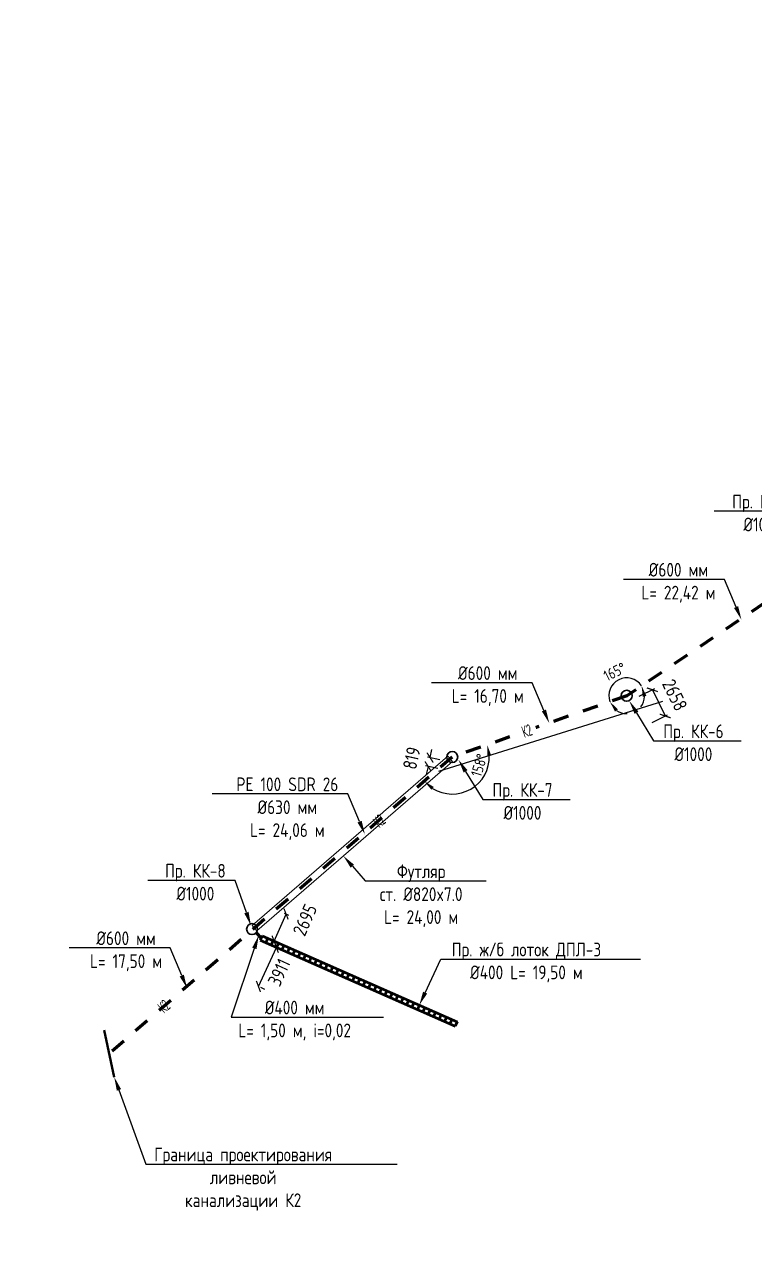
# Model space of a CAD drawing. Header units: millimetres. Extents: x 39361852 to 44659708, y 23030680 to 23754735.
# Drawn here: x 41828250 to 41894638, y 23496633 to 23608832 of the extents above; entities that cross this region are included whole.
import ezdxf
from ezdxf import colors
from ezdxf.entities.mleader import LeaderData, LeaderLine
from ezdxf.math import Vec2, Vec3

# ---------------------------------------------------------------- set-up
doc = ezdxf.new("R2010")
doc.units = ezdxf.units.MM
doc.linetypes.add('Штриховая', pattern=[2822.222233, 1411.111116, -1411.111116])
for name, color, linetype, lineweight in [('ВК_Текст', 7, 'Continuous', 25), ('Колодца К2', 30, 'Continuous', 30), ('Лотки К2', 30, 'Continuous', 30), ('Труба К2', 7, 'Continuous', 60)]:
    doc.layers.add(name, color=color, linetype=linetype, lineweight=lineweight)
doc.layers.add('Выноски', color=7, linetype='Continuous')
doc.styles.add('GOST 2.304', font='GOST_0.TTF')
doc.styles.add('GOST_100', font='cs_gost2304.shx', dxfattribs={"width": 0.7, "height": 300})
doc.styles.get("Standard").update_dxf_attribs({"font": 'arial.ttf'})
doc.dimstyles.new('ISO-25', dxfattribs={"dimtxt": 2.5, "dimasz": 2.5, "dimexe": 1.25, "dimexo": 0.625, "dimtad": 1, "dimtxsty": 'Standard', "dimcen": 2.5, "dimadec": 0, "dimazin": 0, "dimtfac": 1, "dimtmove": 0, "dimatfit": 3, "dimfxl": 1, "dimarcsym": 0})
doc.dimstyles.new('STANDARD$0', dxfattribs={"dimscale": 100, "dimtxt": 2.5, "dimasz": 1, "dimexe": 0.5, "dimexo": 2, "dimgap": 1, "dimtad": 1, "dimdec": 0, "dimzin": 0, "dimdsep": 46, "dimtxsty": 'Standard', "dimblk1": 'OBLIQUE', "dimblk2": 'OBLIQUE', "dimsah": 1, "dimcen": 2, "dimadec": 0, "dimazin": 0, "dimtfac": 1, "dimtdec": 4, "dimtofl": 0, "dimtmove": 2, "dimatfit": 3, "dimldrblk": 'OBLIQUE', "dimfxl": 1, "dimtolj": 1, "dimtzin": 0, "dimarcsym": 0})

# ---------------------------------------------------------------- blocks, each defined once
blk = doc.blocks.new('*U5')
at = {"color": 255}
blk.add_wipeout([(-200, 125), (200, 125), (200, -125), (-200, -125)], dxfattribs=at)
at = {"layer": 'ВК_Текст', "insert": (0, 0), "char_height": 250, "attachment_point": 5, "style": 'GOST_100'}
blk.add_mtext('К2', dxfattribs=at)
blk = doc.blocks.new('_ArchTick')
at = {"color": 0, "linetype": 'ByBlock', "const_width": 0.15}
blk.add_lwpolyline([(-0.5, -0.5), (0.5, 0.5)], dxfattribs=at)
blk = doc.blocks.new('*D26')
at = {"color": 0, "lineweight": -2, "transparency": 16777216}
for p, q in [((41884165, 23547712), (41885584, 23548405)), ((41885360, 23548295), (41886527, 23545907)), ((41885332, 23545323), (41886751, 23546017))]:
    blk.add_line(p, q, dxfattribs=at)
at = {"color": 0, "lineweight": -2, "transparency": 16777216, "xscale": 750.0000000000001, "yscale": 750.0000000000001, "zscale": 750.0000000000001}
for p, rotation in [((41885360, 23548295), 116.0401737106404), ((41886527, 23545907), 296.0401737106404)]:
    blk.add_blockref('_ArchTick', p, dxfattribs=dict(at, rotation=rotation))
at = {"color": 0, "transparency": 16777216, "insert": (41887404, 23547815), "char_height": 1250, "attachment_point": 5, "rotation": 296.04017, "style": 'GOST 2.304'}
blk.add_mtext('\\A1;2658', dxfattribs=at)
blk = doc.blocks.new('_Oblique')
at = {"color": 0, "linetype": 'ByBlock', "lineweight": -2}
blk.add_line((-0.5, -0.5), (0.5, 0.5), dxfattribs=at)
blk = doc.blocks.new('*D27')
at = {"color": 0, "lineweight": -2, "transparency": 16777216}
for p, q in [((41865137, 23542118), (41865302, 23542850)), ((41866025, 23541918), (41864893, 23542173)), ((41865845, 23541119), (41864713, 23541373)), ((41864957, 23541318), (41864793, 23540587))]:
    blk.add_line(p, q, dxfattribs=at)
at = {"color": 0, "lineweight": -2, "transparency": 16777216, "xscale": 750.0000000000001, "yscale": 750.0000000000001, "zscale": 750.0000000000001}
for p, rotation in [((41864957, 23541318), 77.31042047188828), ((41865137, 23542118), 257.3104204718883)]:
    blk.add_blockref('_ArchTick', p, dxfattribs=dict(at, rotation=rotation))
at = {"color": 0, "transparency": 16777216, "insert": (41863461, 23542075), "char_height": 1250, "attachment_point": 5, "rotation": 77.31042, "style": 'GOST 2.304'}
blk.add_mtext('\\A1;819', dxfattribs=at)
blk = doc.blocks.new('*D34')
at = {"color": 0, "lineweight": -2, "transparency": 16777216}
for p, q in [((41849518, 23521293), (41851153, 23524846)), ((41851738, 23524577), (41851380, 23524741)), ((41850102, 23521024), (41849745, 23521188))]:
    blk.add_line(p, q, dxfattribs=at)
at = {"color": 0, "lineweight": -2, "transparency": 16777216, "xscale": 750.0000000000001, "yscale": 750.0000000000001, "zscale": 750.0000000000001}
for p, rotation in [((41851153, 23524846), 65.28677353048866), ((41849518, 23521293), 245.2867735304886)]:
    blk.add_blockref('_ArchTick', p, dxfattribs=dict(at, rotation=rotation))
at = {"color": 0, "transparency": 16777216, "insert": (41851401, 23522570), "char_height": 1250, "attachment_point": 5, "rotation": 65.28677, "style": 'GOST 2.304'}
blk.add_mtext('\\A1;3911', dxfattribs=at)
blk = doc.blocks.new('*D35')
at = {"color": 0, "lineweight": -2, "transparency": 16777216}
for p, q in [((41850947, 23525417), (41852034, 23527882)), ((41851865, 23527957), (41852263, 23527781)), ((41850778, 23525491), (41851176, 23525316))]:
    blk.add_line(p, q, dxfattribs=at)
at = {"color": 0, "lineweight": -2, "transparency": 16777216, "xscale": 750.0000000000001, "yscale": 750.0000000000001, "zscale": 750.0000000000001}
for p, rotation in [((41852034, 23527882), 66.20154500453683), ((41850947, 23525417), 246.2015450045368)]:
    blk.add_blockref('_ArchTick', p, dxfattribs=dict(at, rotation=rotation))
at = {"color": 0, "transparency": 16777216, "insert": (41853745, 23527345), "char_height": 1250, "attachment_point": 5, "rotation": 66.20155, "style": 'GOST 2.304'}
blk.add_mtext('\\A1;2695', dxfattribs=at)
blk = doc.blocks.new('*D41')
at = {"color": 0, "lineweight": -2, "transparency": 16777216}
blk.add_arc((41923628, 23575117), 3046, 232.88063, 8.60147, dxfattribs=at)
at = {"color": 0, "transparency": 16777216}
for points in [[(41926481, 23575521), (41926798, 23575624), (41926330, 23576523)], [(41921669, 23572574), (41921911, 23572803), (41921102, 23573414)]]:
    blk.add_solid(points, dxfattribs=at)
at = {"color": 0, "transparency": 16777216, "insert": (41922898, 23573006), "char_height": 1000, "attachment_point": 5, "rotation": 340.91739, "style": 'GOST 2.304'}
blk.add_mtext('174°', dxfattribs=at)
blk = doc.blocks.new('*D42')
at = {"color": 0, "lineweight": -2, "transparency": 16777216}
for start, end in [(33.98532, 199.34525), (322.40639, 358.19585), (235.13471, 270.92417)]:
    blk.add_arc((41883027, 23547747), 1627, start, end, dxfattribs=at)
at = {"color": 0, "transparency": 16777216}
for points in [[(41884494, 23547649), (41884814, 23547742), (41884377, 23548656)], [(41881964, 23546311), (41882230, 23546512), (41881492, 23547208)]]:
    blk.add_solid(points, dxfattribs=at)
at = {"color": 0, "transparency": 16777216, "insert": (41881932, 23549928), "char_height": 1000, "attachment_point": 5, "rotation": 26.66528, "style": 'GOST 2.304'}
blk.add_mtext('165°', dxfattribs=at)
blk = doc.blocks.new('*D43')
at = {"color": 0, "lineweight": -2, "transparency": 16777216}
blk.add_arc((41867155, 23542174), 3370, 237.92852, 2.28035, dxfattribs=at)
at = {"color": 0, "transparency": 16777216}
for points in [[(41870358, 23542277), (41870686, 23542339), (41870334, 23543290)], [(41865257, 23539192), (41865474, 23539445), (41864606, 23539969)]]:
    blk.add_solid(points, dxfattribs=at)
at = {"color": 0, "transparency": 16777216, "insert": (41869598, 23541422), "char_height": 1000, "attachment_point": 5, "rotation": 72.89381, "style": 'GOST 2.304'}
blk.add_mtext('158°', dxfattribs=at)

msp = doc.modelspace()

# ---------------------------------------------------------------- linework, layer by layer
at = {"color": 6, "lineweight": 20}
for p, q in [((41866762.4146, 23542255.6922), (41867178.8369, 23541774.344)), ((41848944.4749, 23526841.0978), (41849360.8972, 23526359.7496))]:
    msp.add_line(p, q, dxfattribs=at)
at = {"color": 240, "lineweight": 40, "true_color": 0xed1f24}
msp.add_line((41835495.8775, 23517306.351), (41836399.7074, 23513046.2568), dxfattribs=at)
at = {"layer": 'Колодца К2'}
for centre in [(41883027.3208, 23547746.7496), (41867154.5004, 23542174.091), (41848940.3163, 23526505.7956, -193893)]:
    msp.add_circle(centre, 500, dxfattribs=at)
at = {"layer": 'Лотки К2', "lineweight": 50}
for p, q in [((41849862.9225, 23525894.6404, 1063976.8743), (41849688.0397, 23525498.0989, 842433.1436)), ((41849688.0397, 23525498.0989, 842433.1436), (41867431.7715, 23517672.7523, -105386.8878)), ((41849862.9225, 23525894.6404, 1063976.8743), (41867606.6544, 23518069.2937, 116156.8429)), ((41850355.804, 23525677.2696, 1037648.5401), (41850180.9211, 23525280.7282, 816104.8093)), ((41850848.6854, 23525459.8989, 1011320.2059), (41850673.8025, 23525063.3575, 789776.4752)), ((41851341.5668, 23525242.5282, 984991.8717), (41851166.684, 23524845.9867, 763448.141)), ((41851834.4483, 23525025.1574, 958663.5375), (41851659.5654, 23524628.616, 737119.8068)), ((41852327.3297, 23524807.7867, 932335.2032), (41852152.4469, 23524411.2452, 710791.4725)), ((41852820.2112, 23524590.4159, 906006.8691), (41852645.3283, 23524193.8745, 684463.1384)), ((41853313.0926, 23524373.0452, 879678.5349), (41853138.2098, 23523976.5037, 658134.8042)), ((41853805.974, 23524155.6745, 853350.2007), (41853631.0912, 23523759.133, 631806.47)), ((41854298.8555, 23523938.3037, 827021.8665), (41854123.9726, 23523541.7623, 605478.1358)), ((41854791.7369, 23523720.933, 800693.5323), (41854616.8541, 23523324.3915, 579149.8016)), ((41855284.6184, 23523503.5622, 774365.1981), (41855109.7355, 23523107.0208, 552821.4674)), ((41855777.4998, 23523286.1915, 748036.8639), (41855602.617, 23522889.65, 526493.1332)), ((41856270.3812, 23523068.8208, 721708.5297), (41856095.4984, 23522672.2793, 500164.799)), ((41856763.2627, 23522851.45, 695380.1955), (41856588.3798, 23522454.9086, 473836.4648)), ((41857256.1441, 23522634.0793, 669051.8613), (41857081.2613, 23522237.5378, 447508.1305)), ((41857749.0256, 23522416.7085, 642723.527), (41857574.1427, 23522020.1671, 421179.7963)), ((41858241.907, 23522199.3378, 616395.1928), (41858067.0242, 23521802.7963, 394851.4621)), ((41858734.7885, 23521981.967, 590066.8586), (41858559.9056, 23521585.4256, 368523.1279)), ((41859227.6699, 23521764.5963, 563738.5244), (41859052.787, 23521368.0549, 342194.7937)), ((41859720.5513, 23521547.2256, 537410.1902), (41859545.6685, 23521150.6841, 315866.4595)), ((41860213.4328, 23521329.8548, 511081.856), (41860038.5499, 23520933.3134, 289538.1253)), ((41860706.3142, 23521112.4841, 484753.5218), (41860531.4314, 23520715.9426, 263209.7911)), ((41861199.1957, 23520895.1133, 458425.1876), (41861024.3128, 23520498.5719, 236881.4568)), ((41861692.0771, 23520677.7426, 432096.8534), (41861517.1943, 23520281.2011, 210553.1226)), ((41862184.9585, 23520460.3719, 405768.5192), (41862010.0757, 23520063.8304, 184224.7884)), ((41862677.84, 23520243.0011, 379440.185), (41862502.9571, 23519846.4597, 157896.4542)), ((41863170.7214, 23520025.6304, 353111.8507), (41862995.8386, 23519629.0889, 131568.12)), ((41863663.6029, 23519808.2596, 326783.5165), (41863488.72, 23519411.7182, 105239.7858)), ((41864156.4843, 23519590.8889, 300455.1823), (41863981.6015, 23519194.3474, 78911.4516)), ((41864649.3657, 23519373.5181, 274126.8481), (41864474.4829, 23518976.9767, 52583.1174)), ((41865142.2472, 23519156.1474, 247798.5139), (41864967.3643, 23518759.606, 26254.7832)), ((41865635.1286, 23518938.7767, 221470.1797), (41865460.2458, 23518542.2352, -73.551)), ((41866128.0101, 23518721.4059, 195141.8455), (41865953.1272, 23518324.8645, -26401.8852)), ((41866620.8915, 23518504.0352, 168813.5113), (41866446.0087, 23518107.4937, -52730.2194)), ((41867113.7729, 23518286.6644, 142485.1771), (41866938.8901, 23517890.123, -79058.5536)), ((41867606.6544, 23518069.2937, 116156.8429), (41867431.7715, 23517672.7523, -105386.8878))]:
    msp.add_line(p, q, dxfattribs=at)
at = {"layer": 'Труба К2', "linetype": 'Штриховая'}
msp.add_lwpolyline([(42001561.6526, 23598148.6481), (41996467.2787, 23607172.9542), (41960954.8466, 23594040.2428), (41958160.3025, 23593091.0027), (41923627.7974, 23575116.9816), (41883027.3217, 23547746.7495), (41867154.5004, 23542174.091)], dxfattribs=at)
at = {"layer": 'Труба К2', "linetype": 'Штриховая', "elevation": -193893}
msp.add_lwpolyline([(41849316.192, 23526176.0723), (41849775.4811, 23525696.3697)], dxfattribs=at)

# ---------------------------------------------------------------- block references
at = {"layer": 'ВК_Текст', "xscale": 4.266666666666672, "yscale": 4.266666666666672, "zscale": 4.266666666666672, "rotation": 40.73594167021012}
for p in [(41860511.3511, 23536352.7762), (41840915.267, 23519480.7677)]:
    msp.add_blockref('*U5', p, dxfattribs=at)

# ---------------------------------------------------------------- dimensions: what is measured, and where the dimension line sits
dim = msp.add_angular_dim_2l(base=(41926256.6683, 23573578.3077), line1=((41958160.3025, 23593091.0027), (41923627.7974, 23575116.9816)), line2=((41923627.7974, 23575116.9816), (41883027.3217, 23547746.7495)), dimstyle='ISO-25', override={"dimscale": 500, "dimtxt": 2, "dimasz": 2, "dimtxsty": 'GOST 2.304'})
dim.commit()
dim.dimension.update_dxf_attribs({"geometry": '*D41', "text_midpoint": (41922631.9457, 23572238.3085), "dimtype": 162})
for p1, p2, distance, picture, middle in [((41883266.5669, 23547272.7918), (41884433.5205, 23544884.4341), 2329.5593, '*D26', (41887403.9644, 23547815.0616)), ((41867000.3218, 23541698.4557), (41866820.3103, 23540899.0039), -1909.6384, '*D27', (41863461.1413, 23542075.3758))]:
    dim = msp.add_aligned_dim(p1=p1, p2=p2, distance=distance, dimstyle='STANDARD$0', override={"dimscale": 500, "dimasz": 1.5, "dimtxsty": 'GOST 2.304', "dimblk1": 'ArchTick', "dimblk2": 'ArchTick'})
    dim.commit()
    dim.dimension.update_dxf_attribs({"geometry": picture, "text_midpoint": middle})
for base, p1, p2, angle, picture, middle in [((41852034.289, 23527882.2771), (41849862.9225, 23525894.6404, 1063976.8743), (41850950.338, 23528360.3215, 2441528.1865), 66.201545005, '*D35', (41853745.1966, 23527345.0131)), ((41851152.7631, 23524845.9124), (41849194.0159, 23521441.6723, 192738), (41850829.2639, 23524994.7958, 781472.1677), 65.286773531, '*D34', (41851401.4464, 23522570.2425))]:
    dim = msp.add_linear_dim(base=base, p1=p1, p2=p2, angle=angle, dimstyle='STANDARD$0', override={"dimscale": 500, "dimasz": 1.5, "dimtxsty": 'GOST 2.304', "dimblk1": 'ArchTick', "dimblk2": 'ArchTick'})
    dim.commit()
    dim.dimension.update_dxf_attribs({"geometry": picture, "text_midpoint": middle, "dimtype": 161})

# ---------------------------------------------------------------- leaders
at = {"layer": 'Выноски', "color": 0, "lineweight": -2}
ml = msp.add_multileader_mtext('Standard', dxfattribs=at)
ml.set_content('{\\C0;PE100 SDR 26\\P%%C630 мм\\PL= 10,40 м}', color=5, style='GOST 2.304')
ml.set_leader_properties(lineweight=-3)
ml.build(insert=Vec2(0, 0))
ml.multileader.update_dxf_attribs({"text_left_attachment_type": 6, "text_right_attachment_type": 6, "dogleg_length": 1, "arrow_head_size": 1250, "scale": 500})
ctx = ml.context
ctx.base_point, ctx.scale, ctx.char_height, ctx.arrow_head_size, ctx.landing_gap_size, ctx.plane_origin = Vec3(42005618.8348, 23607328.3597), 500, 1250, 1250, 900, Vec3(42000693.4467, 23585545.5092)
ctx.left_attachment, ctx.right_attachment, ctx.text_align_type = 6, 6, 1
notes = []
notes.append((ctx, [(0, (1, 1, 0), (42005518.987, 23607328.3597), (1, 0), 99.8478, [(1, [(41999014.4657, 23602660.8012)], 0, [])])]))
ctx.mtext.insert, ctx.mtext.width, ctx.mtext.alignment, ctx.mtext.flow_direction = Vec3(42010779.9141, 23608828.3597), 10595.712352, 2, 5
ml = msp.add_multileader_mtext('Standard', dxfattribs=at)
ml.set_content('{\\C0;Пр. КК-5\\P%%C1000}', color=5, style='GOST 2.304')
ml.set_leader_properties(lineweight=-3)
ml.build(insert=Vec2(0, 0))
ml.multileader.update_dxf_attribs({"text_left_attachment_type": 6, "text_right_attachment_type": 6, "dogleg_length": 1, "arrow_head_size": 1250, "scale": 500})
ctx = ml.context
ctx.base_point, ctx.scale, ctx.char_height, ctx.arrow_head_size, ctx.landing_gap_size, ctx.plane_origin = Vec3(41891893.7331, 23564544.2857), 500, 1250, 1250, 900, Vec3(41895313.0508, 23553487.2391)
ctx.left_attachment, ctx.right_attachment, ctx.text_align_type = 6, 6, 1
notes.append((ctx, [(1, (1, 1, 0), (41898948.1556, 23564544.2857), (-1, 0), 99.8478, [(1, [(41901345.1612, 23560673.8961)], 0, [])])]))
ctx.mtext.insert, ctx.mtext.alignment, ctx.mtext.flow_direction = Vec3(41895371.0204, 23566044.2857), 2, 5
ml = msp.add_multileader_mtext('Standard', dxfattribs=at)
ml.set_content('{\\C0;%%C600 мм\\PL= 22,42 м}', color=5, style='GOST 2.304')
ml.set_leader_properties(lineweight=-3)
ml.build(insert=Vec2(0, 0))
ml.multileader.update_dxf_attribs({"text_left_attachment_type": 6, "text_right_attachment_type": 6, "dogleg_length": 1, "arrow_head_size": 1250, "scale": 500})
ctx = ml.context
ctx.base_point, ctx.scale, ctx.char_height, ctx.arrow_head_size, ctx.landing_gap_size, ctx.plane_origin = Vec3(41883643.9096, 23558345.0892), 500, 1250, 1250, 900, Vec3(41880958.5077, 23538514.7143)
ctx.left_attachment, ctx.right_attachment, ctx.text_align_type = 6, 6, 1
notes.append((ctx, [(1, (1, 1, 0), (41891921.5272, 23558345.0892), (-1, 0), 99.8478, [(1, [(41893462.3212, 23554669.2489)], 0, [])])]))
ctx.mtext.insert, ctx.mtext.alignment, ctx.mtext.flow_direction = Vec3(41887732.7946, 23559845.0892), 2, 5
ml = msp.add_multileader_mtext('Standard', dxfattribs=at)
ml.set_content('{\\C0;%%C600 мм\\PL= 16,70 м}', color=5, style='GOST 2.304')
ml.set_leader_properties(lineweight=-3)
ml.build(insert=Vec2(0, 0))
ml.multileader.update_dxf_attribs({"text_left_attachment_type": 6, "text_right_attachment_type": 6, "dogleg_length": 1, "arrow_head_size": 1250, "scale": 500})
ctx = ml.context
ctx.base_point, ctx.scale, ctx.char_height, ctx.arrow_head_size, ctx.landing_gap_size, ctx.plane_origin = Vec3(41866426.8225, 23548937.7492), 500, 1250, 1250, 900, Vec3(41863473.372, 23529107.3743)
ctx.left_attachment, ctx.right_attachment, ctx.text_align_type = 6, 6, 1
notes.append((ctx, [(1, (1, 1, 0), (41874436.3915, 23548937.7492), (-1, 0), 99.8478, [(1, [(41875977.1855, 23545261.9089)], 0, [])])]))
ctx.mtext.insert, ctx.mtext.alignment, ctx.mtext.flow_direction = Vec3(41870381.6831, 23550437.7492), 2, 5
ml = msp.add_multileader_mtext('Standard', dxfattribs=at)
ml.set_content('{\\C0;Пр. КК-6\\P%%C1000}', color=5, style='GOST 2.304')
ml.set_leader_properties(lineweight=-3)
ml.build(insert=Vec2(0, 0))
ml.multileader.update_dxf_attribs({"text_left_attachment_type": 6, "text_right_attachment_type": 6, "dogleg_length": 1, "arrow_head_size": 1250, "scale": 500})
ctx = ml.context
ctx.base_point, ctx.scale, ctx.char_height, ctx.arrow_head_size, ctx.landing_gap_size, ctx.plane_origin = Vec3(41885572.1417, 23543637.3986), 500, 1250, 1250, 900, Vec3(41881897.67, 23532069.6282)
ctx.left_attachment, ctx.right_attachment, ctx.text_align_type = 6, 6, 1
notes.append((ctx, [(0, (1, 1, 0), (41885472.294, 23543637.3986), (1, 0), 99.8478, [(1, [(41883266.5669, 23547272.7918)], 0, [])])]))
ctx.mtext.insert, ctx.mtext.alignment, ctx.mtext.flow_direction = Vec3(41889094.1039, 23545137.3986), 2, 5
ml = msp.add_multileader_mtext('Standard', dxfattribs=at)
ml.set_content('{\\C0;Пр. КК-7\\P%%C1000}', color=5, style='GOST 2.304')
ml.set_leader_properties(lineweight=-3)
ml.build(insert=Vec2(0, 0))
ml.multileader.update_dxf_attribs({"text_left_attachment_type": 6, "text_right_attachment_type": 6, "dogleg_length": 1, "arrow_head_size": 1250, "scale": 500})
ctx = ml.context
ctx.base_point, ctx.scale, ctx.char_height, ctx.arrow_head_size, ctx.landing_gap_size, ctx.plane_origin = Vec3(41870021.1948, 23538299.9086), 500, 1250, 1250, 900, Vec3(41866346.723, 23526732.1383)
ctx.left_attachment, ctx.right_attachment, ctx.text_align_type = 6, 6, 1
notes.append((ctx, [(0, (1, 1, 0), (41869921.347, 23538299.9086), (1, 0), 99.8478, [(1, [(41867715.6199, 23541935.3018)], 0, [])])]))
ctx.mtext.insert, ctx.mtext.alignment, ctx.mtext.flow_direction = Vec3(41873544.0504, 23539799.9086), 2, 5
ml = msp.add_multileader_mtext('Standard', dxfattribs=at)
ml.set_content('{\\C0;Футляр\\Pст. %%C820x7.0\\PL= 24,00 м}', color=5, style='GOST 2.304')
ml.set_leader_properties(lineweight=-3)
ml.build(insert=Vec2(0, 0))
ml.multileader.update_dxf_attribs({"text_left_attachment_type": 6, "text_right_attachment_type": 6, "dogleg_length": 1, "arrow_head_size": 1250, "scale": 500})
ctx = ml.context
ctx.base_point, ctx.scale, ctx.char_height, ctx.arrow_head_size, ctx.landing_gap_size, ctx.plane_origin = Vec3(41859326.5526, 23530894.8726), 500, 1250, 1250, 900, Vec3(41826941.6605, 23513512.9425)
ctx.left_attachment, ctx.right_attachment, ctx.text_align_type = 6, 6, 1
notes.append((ctx, [(0, (1, 1, 0), (41859226.7048, 23530894.8726), (1, 0), 99.8478, [(1, [(41857243.5466, 23533179.16)], 0, [])])]))
ctx.mtext.insert, ctx.mtext.alignment, ctx.mtext.flow_direction = Vec3(41864323.2288, 23532394.8726), 2, 5
ml = msp.add_multileader_mtext('Standard', dxfattribs=at)
ml.set_content('{\\C0;Пр. КК-8\\P%%C1000}', color=5, style='GOST 2.304')
ml.set_leader_properties(lineweight=-3)
ml.build(insert=Vec2(0, 0))
ml.multileader.update_dxf_attribs({"text_left_attachment_type": 6, "text_right_attachment_type": 6, "dogleg_length": 1, "arrow_head_size": 1250, "scale": 500})
ctx = ml.context
ctx.base_point, ctx.scale, ctx.char_height, ctx.arrow_head_size, ctx.landing_gap_size, ctx.plane_origin = Vec3(41840259.4217, 23530945.2503), 500, 1250, 1250, 900, Vec3(41837640.0303, 23517701.9789)
ctx.left_attachment, ctx.right_attachment, ctx.text_align_type = 6, 6, 1
notes.append((ctx, [(1, (1, 1, 0), (41847403.1937, 23530945.2503), (-1, 0), 99.8478, [(1, [(41848837.7227, 23526835.6127)], 0, [])])]))
ctx.mtext.insert, ctx.mtext.alignment, ctx.mtext.flow_direction = Vec3(41843781.3838, 23532445.2503), 2, 5
ml = msp.add_multileader_mtext('Standard', dxfattribs=at)
ml.set_content('{\\C0;%%C400 мм\\PL= 1,50 м, i=0,02}', color=5, style='GOST 2.304')
ml.set_leader_properties(lineweight=-3)
ml.build(insert=Vec2(0, 0))
ml.multileader.update_dxf_attribs({"text_left_attachment_type": 6, "text_right_attachment_type": 6, "dogleg_length": 1, "arrow_head_size": 1250, "scale": 500})
ctx = ml.context
ctx.base_point, ctx.scale, ctx.char_height, ctx.arrow_head_size, ctx.landing_gap_size, ctx.plane_origin = Vec3(41847128.0885, 23518495.6242), 500, 1250, 1250, 900, Vec3(41861365.8254, 23507673.6842)
ctx.left_attachment, ctx.right_attachment, ctx.text_align_type = 6, 6, 1
notes.append((ctx, [(0, (1, 1, 0), (41847028.2407, 23518495.6242), (1, 0), 99.8478, [(1, [(41849545.8366, 23525936.221)], 0, [])])]))
ctx.mtext.insert, ctx.mtext.alignment, ctx.mtext.flow_direction = Vec3(41852814.9898, 23519995.6242), 2, 5
ml = msp.add_multileader_mtext('Standard', dxfattribs=at)
ml.set_content('{\\C0;Пр. ж/б лоток ДПЛ-3\\P%%C400 L= 19,50 м}', color=5, style='GOST 2.304')
ml.set_leader_properties(lineweight=-3)
ml.build(insert=Vec2(0, 0))
ml.multileader.update_dxf_attribs({"text_left_attachment_type": 6, "text_right_attachment_type": 6, "dogleg_length": 1, "arrow_head_size": 1250, "scale": 500})
ctx = ml.context
ctx.base_point, ctx.scale, ctx.char_height, ctx.arrow_head_size, ctx.landing_gap_size, ctx.plane_origin = Vec3(41866206.9436, 23523778.9621), 500, 1250, 1250, 900, Vec3(41860932.3411, 23507429.6442)
ctx.left_attachment, ctx.right_attachment, ctx.text_align_type = 6, 6, 1
notes.append((ctx, [(0, (1, 1, 0), (41866107.0958, 23523778.9621), (1, 0), 99.8478, [(1, [(41864156.4843, 23519590.8889)], 0, [])])]))
ctx.mtext.insert, ctx.mtext.alignment, ctx.mtext.flow_direction = Vec3(41873900.6355, 23525278.9621), 2, 5
ml = msp.add_multileader_mtext('Standard', dxfattribs=at)
ml.set_content('{\\C0;Граница проектирования\\Pливневой\\Pканализации К2}', color=5, style='GOST 2.304')
ml.set_leader_properties(lineweight=-3)
ml.build(insert=Vec2(0, 0))
ml.multileader.update_dxf_attribs({"text_left_attachment_type": 6, "text_right_attachment_type": 6, "dogleg_length": 1, "arrow_head_size": 1250, "scale": 500})
ctx = ml.context
ctx.base_point, ctx.scale, ctx.char_height, ctx.arrow_head_size, ctx.landing_gap_size, ctx.plane_origin = Vec3(41839382.3725, 23505123.7485), 500, 1250, 1250, 900, Vec3(41840459.5422, 23501631.0785)
ctx.left_attachment, ctx.right_attachment, ctx.text_align_type = 6, 6, 1
notes.append((ctx, [(0, (1, 1, 0), (41839282.5247, 23505123.7485), (1, 0), 99.8478, [(1, [(41836399.7074, 23513046.2568)], 0, [])])]))
ctx.mtext.insert, ctx.mtext.alignment, ctx.mtext.flow_direction = Vec3(41848131.2824, 23506623.7485), 2, 5
for ctx, leaders in notes:
    for number, flags, end, landing, length, lines in leaders:
        leader = LeaderData()
        leader.index, (leader.has_last_leader_line, leader.has_dogleg_vector, leader.attachment_direction) = number, flags
        leader.last_leader_point, leader.dogleg_vector, leader.dogleg_length = Vec3(end), Vec3(landing), length
        for number, points, colour, breaks in lines:
            line = LeaderLine()
            line.index, line.vertices, line.color, line.breaks = number, Vec3.list(points), colors.encode_raw_color(colour), breaks
            leader.lines.append(line)
        ctx.leaders.append(leader)

# ---------------------------------------------------------------- next in the draw order: linework, layer by layer
at = {"color": 6, "lineweight": 20}
for p, q in [((41866762.4146, 23542255.6922), (41848944.4749, 23526841.0978)), ((41867178.8369, 23541774.344), (41849360.8972, 23526359.7496))]:
    msp.add_line(p, q, dxfattribs=at)
at = {"layer": 'Труба К2', "linetype": 'Штриховая'}
msp.add_line((41867154.5004, 23542174.091), (41835858.3218, 23515099.2494), dxfattribs=at)

# ---------------------------------------------------------------- next in the draw order: block references
at = {"layer": 'ВК_Текст', "xscale": 4.266666666666672, "yscale": 4.266666666666672, "zscale": 4.266666666666672, "rotation": 19.10325803101813}
msp.add_blockref('*U5', (41873944.3502, 23544557.8837), dxfattribs=at)

# ---------------------------------------------------------------- next in the draw order: leaders
at = {"layer": 'Выноски', "color": 0, "lineweight": -2}
ml = msp.add_multileader_mtext('Standard', dxfattribs=at)
ml.set_content('{\\C0;PE 100 SDR 26\\P%%C630 мм\\PL= 24,06 м}', color=5, style='GOST 2.304')
ml.set_leader_properties(lineweight=-3)
ml.build(insert=Vec2(0, 0))
ml.multileader.update_dxf_attribs({"text_left_attachment_type": 6, "text_right_attachment_type": 6, "dogleg_length": 1, "arrow_head_size": 1250, "scale": 500})
ctx = ml.context
ctx.base_point, ctx.scale, ctx.char_height, ctx.arrow_head_size, ctx.landing_gap_size, ctx.plane_origin = Vec3(41846733.8708, 23538813.6814), 500, 1250, 1250, 900, Vec3(41846701.2566, 23518983.3065)
ctx.left_attachment, ctx.right_attachment, ctx.text_align_type = 6, 6, 1
notes = []
notes.append((ctx, [(1, (1, 1, 0), (41857664.2761, 23538813.6814), (-1, 0), 99.8478, [(1, [(41859205.0701, 23535137.8411)], 0, [])])]))
ctx.mtext.insert, ctx.mtext.alignment, ctx.mtext.flow_direction = Vec3(41852149.1496, 23540313.6814), 2, 5
ml = msp.add_multileader_mtext('Standard', dxfattribs=at)
ml.set_content('{\\C0;%%C600 мм\\PL= 17,50 м}', color=5, style='GOST 2.304')
ml.set_leader_properties(lineweight=-3)
ml.build(insert=Vec2(0, 0))
ml.multileader.update_dxf_attribs({"text_left_attachment_type": 6, "text_right_attachment_type": 6, "dogleg_length": 1, "arrow_head_size": 1250, "scale": 500})
ctx = ml.context
ctx.base_point, ctx.scale, ctx.char_height, ctx.arrow_head_size, ctx.landing_gap_size, ctx.plane_origin = Vec3(41833565.1648, 23524801.3417), 500, 1250, 1250, 900, Vec3(41830522.3647, 23504970.9667)
ctx.left_attachment, ctx.right_attachment, ctx.text_align_type = 6, 6, 1
notes.append((ctx, [(1, (1, 1, 0), (41841485.3842, 23524801.3417), (-1, 0), 99.8478, [(1, [(41843026.1782, 23521125.5014)], 0, [])])]))
ctx.mtext.insert, ctx.mtext.alignment, ctx.mtext.flow_direction = Vec3(41837475.3506, 23526301.3417), 2, 5
for ctx, leaders in notes:
    for number, flags, end, landing, length, lines in leaders:
        leader = LeaderData()
        leader.index, (leader.has_last_leader_line, leader.has_dogleg_vector, leader.attachment_direction) = number, flags
        leader.last_leader_point, leader.dogleg_vector, leader.dogleg_length = Vec3(end), Vec3(landing), length
        for number, points, colour, breaks in lines:
            line = LeaderLine()
            line.index, line.vertices, line.color, line.breaks = number, Vec3.list(points), colors.encode_raw_color(colour), breaks
            leader.lines.append(line)
        ctx.leaders.append(leader)

# ---------------------------------------------------------------- next in the draw order: linework, layer by layer
msp.add_lwpolyline([(41865927.1335, 23540871.9498), (41886301.716, 23547261.7997)])

# ---------------------------------------------------------------- next in the draw order: dimensions: what is measured, and where the dimension line sits
dim = msp.add_angular_dim_2l(base=(41883052.731, 23549373.7892), line1=((41923627.7974, 23575116.9816), (41883027.3217, 23547746.7495)), line2=((41883027.3217, 23547746.7495), (41867154.5004, 23542174.091)), dimstyle='ISO-25', override={"dimscale": 500, "dimtxt": 2, "dimasz": 2, "dimtxsty": 'GOST 2.304'})
dim.commit()
dim.dimension.update_dxf_attribs({"geometry": '*D42', "text_midpoint": (41881932.1012, 23549927.6443)})
dim = msp.add_angular_dim_2l(base=(41867371.4338, 23538811.1155), line1=((41883027.3217, 23547746.7495), (41867154.5004, 23542174.091)), line2=((41867154.5004, 23542174.091), (41835858.3218, 23515099.2494)), dimstyle='ISO-25', override={"dimscale": 500, "dimtxt": 2, "dimasz": 2, "dimtxsty": 'GOST 2.304'})
dim.commit()
dim.dimension.update_dxf_attribs({"geometry": '*D43', "text_midpoint": (41870375.3823, 23541182.8374), "dimtype": 162})

doc.saveas('drawing.dxf')
